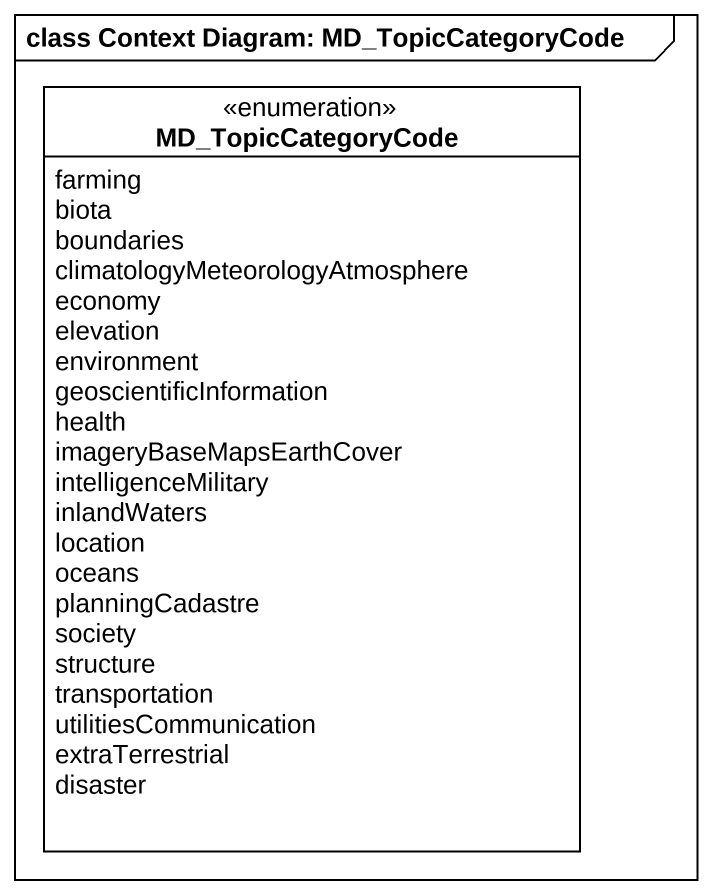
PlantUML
@startuml
mainframe class Context Diagram: MD_TopicCategoryCode
hide circle
hide empty members
enum MD_TopicCategoryCode #FFFFFF {
  farming
  biota
  boundaries
  climatologyMeteorologyAtmosphere
  economy
  elevation
  environment
  geoscientificInformation
  health
  imageryBaseMapsEarthCover
  intelligenceMilitary
  inlandWaters
  location
  oceans
  planningCadastre
  society
  structure
  transportation
  utilitiesCommunication
  extraTerrestrial
  disaster
}
@enduml
